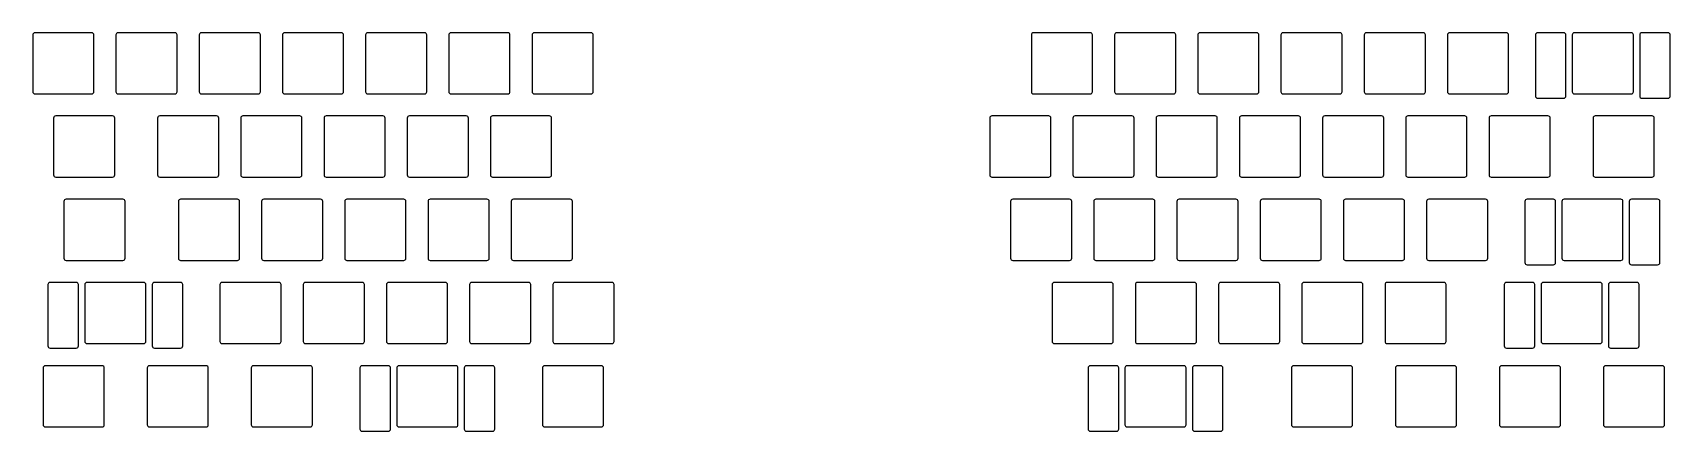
# Model space of a CAD drawing. Header units: millimetres. Extents: x 3 to 377, y -94 to -3.
import ezdxf

# ---------------------------------------------------------------- set-up
doc = ezdxf.new("R2010")
doc.units = ezdxf.units.MM

msp = doc.modelspace()

# ---------------------------------------------------------------- linework, layer by layer
for p, q in [((2.525, -3.025), (2.525, -16.025)), ((16.025, -2.525), (3.025, -2.525)), ((16.525, -16.025), (16.525, -3.025)), ((21.575, -3.025), (21.575, -16.025)), ((35.075, -2.525), (22.075, -2.525)), ((35.575, -16.025), (35.575, -3.025)), ((40.625, -3.025), (40.625, -16.025)), ((54.125, -2.525), (41.125, -2.525)), ((54.625, -16.025), (54.625, -3.025)), ((59.675, -3.025), (59.675, -16.025)), ((73.175, -2.525), (60.175, -2.525)), ((73.675, -16.025), (73.675, -3.025)), ((78.725, -3.025), (78.725, -16.025)), ((92.225, -2.525), (79.225, -2.525)), ((92.725, -16.025), (92.725, -3.025)), ((97.775, -3.025), (97.775, -16.025)), ((111.275, -2.525), (98.275, -2.525)), ((111.775, -16.025), (111.775, -3.025)), ((116.825, -3.025), (116.825, -16.025)), ((130.325, -2.525), (117.325, -2.525)), ((130.825, -16.025), (130.825, -3.025)), ((231.125, -3.025), (231.125, -16.025)), ((244.625, -2.525), (231.625, -2.525)), ((245.125, -16.025), (245.125, -3.025)), ((250.175, -3.025), (250.175, -16.025)), ((263.675, -2.525), (250.675, -2.525)), ((264.175, -16.025), (264.175, -3.025)), ((269.225, -3.025), (269.225, -16.025)), ((282.725, -2.525), (269.725, -2.525)), ((283.225, -16.025), (283.225, -3.025)), ((288.275, -3.025), (288.275, -16.025)), ((301.775, -2.525), (288.775, -2.525)), ((302.275, -16.025), (302.275, -3.025)), ((307.325, -3.025), (307.325, -16.025)), ((320.825, -2.525), (307.825, -2.525)), ((321.325, -16.025), (321.325, -3.025)), ((326.375, -3.025), (326.375, -16.025)), ((339.875, -2.525), (326.875, -2.525)), ((340.375, -16.025), (340.375, -3.025)), ((346.512, -3.025), (346.512, -17.025)), ((353.012, -2.525), (347.012, -2.525)), ((353.512, -17.025), (353.512, -3.025)), ((354.95, -3.025), (354.95, -16.025)), ((368.45, -2.525), (355.45, -2.525)), ((368.95, -16.025), (368.95, -3.025)), ((370.388, -3.025), (370.388, -17.025)), ((376.888, -2.525), (370.888, -2.525)), ((377.388, -17.025), (377.388, -3.025)), ((3.025, -16.525), (16.025, -16.525)), ((22.075, -16.525), (35.075, -16.525)), ((41.125, -16.525), (54.125, -16.525)), ((60.175, -16.525), (73.175, -16.525)), ((79.225, -16.525), (92.225, -16.525)), ((98.275, -16.525), (111.275, -16.525)), ((117.325, -16.525), (130.325, -16.525)), ((231.625, -16.525), (244.625, -16.525)), ((250.675, -16.525), (263.675, -16.525)), ((269.725, -16.525), (282.725, -16.525)), ((288.775, -16.525), (301.775, -16.525)), ((307.825, -16.525), (320.825, -16.525)), ((326.875, -16.525), (339.875, -16.525)), ((347.012, -17.525), (353.012, -17.525)), ((355.45, -16.525), (368.45, -16.525)), ((370.888, -17.525), (376.888, -17.525)), ((7.2875, -22.075), (7.2875, -35.075)), ((20.7875, -21.575), (7.7875, -21.575)), ((21.2875, -35.075), (21.2875, -22.075)), ((31.1, -22.075), (31.1, -35.075)), ((44.6, -21.575), (31.6, -21.575)), ((45.1, -35.075), (45.1, -22.075)), ((50.15, -22.075), (50.15, -35.075)), ((63.65, -21.575), (50.65, -21.575)), ((64.15, -35.075), (64.15, -22.075)), ((69.2, -22.075), (69.2, -35.075)), ((82.7, -21.575), (69.7, -21.575)), ((83.2, -35.075), (83.2, -22.075)), ((88.25, -22.075), (88.25, -35.075)), ((101.75, -21.575), (88.75, -21.575)), ((102.25, -35.075), (102.25, -22.075)), ((107.3, -22.075), (107.3, -35.075)), ((120.8, -21.575), (107.8, -21.575)), ((121.3, -35.075), (121.3, -22.075)), ((221.6, -22.075), (221.6, -35.075)), ((235.1, -21.575), (222.1, -21.575)), ((235.6, -35.075), (235.6, -22.075)), ((240.65, -22.075), (240.65, -35.075)), ((254.15, -21.575), (241.15, -21.575)), ((254.65, -35.075), (254.65, -22.075)), ((259.7, -22.075), (259.7, -35.075)), ((273.2, -21.575), (260.2, -21.575)), ((273.7, -35.075), (273.7, -22.075)), ((278.75, -22.075), (278.75, -35.075)), ((292.25, -21.575), (279.25, -21.575)), ((292.75, -35.075), (292.75, -22.075)), ((297.8, -22.075), (297.8, -35.075)), ((311.3, -21.575), (298.3, -21.575)), ((311.8, -35.075), (311.8, -22.075)), ((316.85, -22.075), (316.85, -35.075)), ((330.35, -21.575), (317.35, -21.575)), ((330.85, -35.075), (330.85, -22.075)), ((335.9, -22.075), (335.9, -35.075)), ((349.4, -21.575), (336.4, -21.575)), ((349.9, -35.075), (349.9, -22.075)), ((359.7125, -22.075), (359.7125, -35.075)), ((373.2125, -21.575), (360.2125, -21.575)), ((373.7125, -35.075), (373.7125, -22.075)), ((7.7875, -35.575), (20.7875, -35.575)), ((31.6, -35.575), (44.6, -35.575)), ((50.65, -35.575), (63.65, -35.575)), ((69.7, -35.575), (82.7, -35.575)), ((88.75, -35.575), (101.75, -35.575)), ((107.8, -35.575), (120.8, -35.575)), ((222.1, -35.575), (235.1, -35.575)), ((241.15, -35.575), (254.15, -35.575)), ((260.2, -35.575), (273.2, -35.575)), ((279.25, -35.575), (292.25, -35.575)), ((298.3, -35.575), (311.3, -35.575)), ((317.35, -35.575), (330.35, -35.575)), ((336.4, -35.575), (349.4, -35.575)), ((360.2125, -35.575), (373.2125, -35.575)), ((9.66875, -41.125), (9.66875, -54.125)), ((23.16875, -40.625), (10.16875, -40.625)), ((23.66875, -54.125), (23.66875, -41.125)), ((35.8625, -41.125), (35.8625, -54.125)), ((49.3625, -40.625), (36.3625, -40.625)), ((49.8625, -54.125), (49.8625, -41.125)), ((54.9125, -41.125), (54.9125, -54.125)), ((68.4125, -40.625), (55.4125, -40.625)), ((68.9125, -54.125), (68.9125, -41.125)), ((73.9625, -41.125), (73.9625, -54.125)), ((87.4625, -40.625), (74.4625, -40.625)), ((87.9625, -54.125), (87.9625, -41.125)), ((93.0125, -41.125), (93.0125, -54.125)), ((106.5125, -40.625), (93.5125, -40.625)), ((107.0125, -54.125), (107.0125, -41.125)), ((112.0625, -41.125), (112.0625, -54.125)), ((125.5625, -40.625), (112.5625, -40.625)), ((126.0625, -54.125), (126.0625, -41.125)), ((226.3625, -41.125), (226.3625, -54.125)), ((239.8625, -40.625), (226.8625, -40.625)), ((240.3625, -54.125), (240.3625, -41.125)), ((245.4125, -41.125), (245.4125, -54.125)), ((258.9125, -40.625), (245.9125, -40.625)), ((259.4125, -54.125), (259.4125, -41.125)), ((264.4625, -41.125), (264.4625, -54.125)), ((277.9625, -40.625), (264.9625, -40.625)), ((278.4625, -54.125), (278.4625, -41.125)), ((283.5125, -41.125), (283.5125, -54.125)), ((297.0125, -40.625), (284.0125, -40.625)), ((297.5125, -54.125), (297.5125, -41.125)), ((302.5625, -41.125), (302.5625, -54.125)), ((316.0625, -40.625), (303.0625, -40.625)), ((316.5625, -54.125), (316.5625, -41.125)), ((321.6125, -41.125), (321.6125, -54.125)), ((335.1125, -40.625), (322.1125, -40.625)), ((335.6125, -54.125), (335.6125, -41.125)), ((344.13075, -41.125), (344.13075, -55.125)), ((350.63075, -40.625), (344.63075, -40.625)), ((351.13075, -55.125), (351.13075, -41.125)), ((352.56875, -41.125), (352.56875, -54.125)), ((366.06875, -40.625), (353.06875, -40.625)), ((366.56875, -54.125), (366.56875, -41.125)), ((368.00675, -41.125), (368.00675, -55.125)), ((374.50675, -40.625), (368.50675, -40.625)), ((375.00675, -55.125), (375.00675, -41.125)), ((10.16875, -54.625), (23.16875, -54.625)), ((36.3625, -54.625), (49.3625, -54.625)), ((55.4125, -54.625), (68.4125, -54.625)), ((74.4625, -54.625), (87.4625, -54.625)), ((93.5125, -54.625), (106.5125, -54.625)), ((112.5625, -54.625), (125.5625, -54.625)), ((226.8625, -54.625), (239.8625, -54.625)), ((245.9125, -54.625), (258.9125, -54.625)), ((264.9625, -54.625), (277.9625, -54.625)), ((284.0125, -54.625), (297.0125, -54.625)), ((303.0625, -54.625), (316.0625, -54.625)), ((322.1125, -54.625), (335.1125, -54.625)), ((344.63075, -55.625), (350.63075, -55.625)), ((353.06875, -54.625), (366.06875, -54.625)), ((368.50675, -55.625), (374.50675, -55.625)), ((12.49325, -59.675), (6.49325, -59.675)), ((27.93125, -59.675), (14.93125, -59.675)), ((36.36925, -59.675), (30.36925, -59.675)), ((58.8875, -59.675), (45.8875, -59.675)), ((77.9375, -59.675), (64.9375, -59.675)), ((96.9875, -59.675), (83.9875, -59.675)), ((116.0375, -59.675), (103.0375, -59.675)), ((135.0875, -59.675), (122.0875, -59.675)), ((249.3875, -59.675), (236.3875, -59.675)), ((268.4375, -59.675), (255.4375, -59.675)), ((287.4875, -59.675), (274.4875, -59.675)), ((306.5375, -59.675), (293.5375, -59.675)), ((325.5875, -59.675), (312.5875, -59.675)), ((345.86825, -59.675), (339.86825, -59.675)), ((361.30625, -59.675), (348.30625, -59.675)), ((369.74425, -59.675), (363.74425, -59.675)), ((5.99325, -60.175), (5.99325, -74.175)), ((12.99325, -74.175), (12.99325, -60.175)), ((14.43125, -60.175), (14.43125, -73.175)), ((28.43125, -73.175), (28.43125, -60.175)), ((29.86925, -60.175), (29.86925, -74.175)), ((36.86925, -74.175), (36.86925, -60.175)), ((45.3875, -60.175), (45.3875, -73.175)), ((59.3875, -73.175), (59.3875, -60.175)), ((64.4375, -60.175), (64.4375, -73.175)), ((78.4375, -73.175), (78.4375, -60.175)), ((83.4875, -60.175), (83.4875, -73.175)), ((97.4875, -73.175), (97.4875, -60.175)), ((102.5375, -60.175), (102.5375, -73.175)), ((116.5375, -73.175), (116.5375, -60.175)), ((121.5875, -60.175), (121.5875, -73.175)), ((135.5875, -73.175), (135.5875, -60.175)), ((235.8875, -60.175), (235.8875, -73.175)), ((249.8875, -73.175), (249.8875, -60.175)), ((254.9375, -60.175), (254.9375, -73.175)), ((268.9375, -73.175), (268.9375, -60.175)), ((273.9875, -60.175), (273.9875, -73.175)), ((287.9875, -73.175), (287.9875, -60.175)), ((293.0375, -60.175), (293.0375, -73.175)), ((307.0375, -73.175), (307.0375, -60.175)), ((312.0875, -60.175), (312.0875, -73.175)), ((326.0875, -73.175), (326.0875, -60.175)), ((339.36825, -60.175), (339.36825, -74.175)), ((346.36825, -74.175), (346.36825, -60.175)), ((347.80625, -60.175), (347.80625, -73.175)), ((361.80625, -73.175), (361.80625, -60.175)), ((363.24425, -60.175), (363.24425, -74.175)), ((370.24425, -74.175), (370.24425, -60.175)), ((6.49325, -74.675), (12.49325, -74.675)), ((14.93125, -73.675), (27.93125, -73.675)), ((30.36925, -74.675), (36.36925, -74.675)), ((45.8875, -73.675), (58.8875, -73.675)), ((64.9375, -73.675), (77.9375, -73.675)), ((83.9875, -73.675), (96.9875, -73.675)), ((103.0375, -73.675), (116.0375, -73.675)), ((122.0875, -73.675), (135.0875, -73.675)), ((236.3875, -73.675), (249.3875, -73.675)), ((255.4375, -73.675), (268.4375, -73.675)), ((274.4875, -73.675), (287.4875, -73.675)), ((293.5375, -73.675), (306.5375, -73.675)), ((312.5875, -73.675), (325.5875, -73.675)), ((339.86825, -74.675), (345.86825, -74.675)), ((348.30625, -73.675), (361.30625, -73.675)), ((363.74425, -74.675), (369.74425, -74.675)), ((4.90625, -79.225), (4.90625, -92.225)), ((18.40625, -78.725), (5.40625, -78.725)), ((18.90625, -92.225), (18.90625, -79.225)), ((28.71875, -79.225), (28.71875, -92.225)), ((42.21875, -78.725), (29.21875, -78.725)), ((42.71875, -92.225), (42.71875, -79.225)), ((52.53125, -79.225), (52.53125, -92.225)), ((66.03125, -78.725), (53.03125, -78.725)), ((66.53125, -92.225), (66.53125, -79.225)), ((77.43075, -79.225), (77.43075, -93.225)), ((83.93075, -78.725), (77.93075, -78.725)), ((84.43075, -93.225), (84.43075, -79.225)), ((85.86875, -79.225), (85.86875, -92.225)), ((99.36875, -78.725), (86.36875, -78.725)), ((99.86875, -92.225), (99.86875, -79.225)), ((101.30675, -79.225), (101.30675, -93.225)), ((107.80675, -78.725), (101.80675, -78.725)), ((108.30675, -93.225), (108.30675, -79.225)), ((119.20625, -79.225), (119.20625, -92.225)), ((132.70625, -78.725), (119.70625, -78.725)), ((133.20625, -92.225), (133.20625, -79.225)), ((244.11825, -79.225), (244.11825, -93.225)), ((250.61825, -78.725), (244.61825, -78.725)), ((251.11825, -93.225), (251.11825, -79.225)), ((252.55625, -79.225), (252.55625, -92.225)), ((266.05625, -78.725), (253.05625, -78.725)), ((266.55625, -92.225), (266.55625, -79.225)), ((267.99425, -79.225), (267.99425, -93.225)), ((274.49425, -78.725), (268.49425, -78.725)), ((274.99425, -93.225), (274.99425, -79.225)), ((290.65625, -79.225), (290.65625, -92.225)), ((304.15625, -78.725), (291.15625, -78.725)), ((304.65625, -92.225), (304.65625, -79.225)), ((314.46875, -79.225), (314.46875, -92.225)), ((327.96875, -78.725), (314.96875, -78.725)), ((328.46875, -92.225), (328.46875, -79.225)), ((338.28125, -79.225), (338.28125, -92.225)), ((351.78125, -78.725), (338.78125, -78.725)), ((352.28125, -92.225), (352.28125, -79.225)), ((362.09375, -79.225), (362.09375, -92.225)), ((375.59375, -78.725), (362.59375, -78.725)), ((376.09375, -92.225), (376.09375, -79.225)), ((5.40625, -92.725), (18.40625, -92.725)), ((29.21875, -92.725), (42.21875, -92.725)), ((53.03125, -92.725), (66.03125, -92.725)), ((86.36875, -92.725), (99.36875, -92.725)), ((119.70625, -92.725), (132.70625, -92.725)), ((253.05625, -92.725), (266.05625, -92.725)), ((291.15625, -92.725), (304.15625, -92.725)), ((314.96875, -92.725), (327.96875, -92.725)), ((338.78125, -92.725), (351.78125, -92.725)), ((362.59375, -92.725), (375.59375, -92.725)), ((77.93075, -93.725), (83.93075, -93.725)), ((101.80675, -93.725), (107.80675, -93.725)), ((244.61825, -93.725), (250.61825, -93.725)), ((268.49425, -93.725), (274.49425, -93.725))]:
    msp.add_line(p, q)
for centre, start, end in [((3.025, -3.025), 90, 180), ((16.025, -3.025), 0, 90), ((22.075, -3.025), 90, 180), ((35.075, -3.025), 0, 90), ((41.125, -3.025), 90, 180), ((54.125, -3.025), 0, 90), ((60.175, -3.025), 90, 180), ((73.175, -3.025), 0, 90), ((79.225, -3.025), 90, 180), ((92.225, -3.025), 0, 90), ((98.275, -3.025), 90, 180), ((111.275, -3.025), 0, 90), ((117.325, -3.025), 90, 180), ((130.325, -3.025), 0, 90), ((231.625, -3.025), 90, 180), ((244.625, -3.025), 0, 90), ((250.675, -3.025), 90, 180), ((263.675, -3.025), 0, 90), ((269.725, -3.025), 90, 180), ((282.725, -3.025), 0, 90), ((288.775, -3.025), 90, 180), ((301.775, -3.025), 0, 90), ((307.825, -3.025), 90, 180), ((320.825, -3.025), 0, 90), ((326.875, -3.025), 90, 180), ((339.875, -3.025), 0, 90), ((347.012, -3.025), 90, 180), ((353.012, -3.025), 0, 90), ((355.45, -3.025), 90, 180), ((368.45, -3.025), 0, 90), ((370.888, -3.025), 90, 180), ((376.888, -3.025), 0, 90), ((3.025, -16.025), 180, 270), ((16.025, -16.025), 270, 0), ((22.075, -16.025), 180, 270), ((35.075, -16.025), 270, 0), ((41.125, -16.025), 180, 270), ((54.125, -16.025), 270, 0), ((60.175, -16.025), 180, 270), ((73.175, -16.025), 270, 0), ((79.225, -16.025), 180, 270), ((92.225, -16.025), 270, 0), ((98.275, -16.025), 180, 270), ((111.275, -16.025), 270, 0), ((117.325, -16.025), 180, 270), ((130.325, -16.025), 270, 0), ((231.625, -16.025), 180, 270), ((244.625, -16.025), 270, 0), ((250.675, -16.025), 180, 270), ((263.675, -16.025), 270, 0), ((269.725, -16.025), 180, 270), ((282.725, -16.025), 270, 0), ((288.775, -16.025), 180, 270), ((301.775, -16.025), 270, 0), ((307.825, -16.025), 180, 270), ((320.825, -16.025), 270, 0), ((326.875, -16.025), 180, 270), ((339.875, -16.025), 270, 0), ((347.012, -17.025), 180, 270), ((353.012, -17.025), 270, 0), ((355.45, -16.025), 180, 270), ((368.45, -16.025), 270, 0), ((370.888, -17.025), 180, 270), ((376.888, -17.025), 270, 0), ((7.7875, -22.075), 90, 180), ((20.7875, -22.075), 0, 90), ((31.6, -22.075), 90, 180), ((44.6, -22.075), 0, 90), ((50.65, -22.075), 90, 180), ((63.65, -22.075), 0, 90), ((69.7, -22.075), 90, 180), ((82.7, -22.075), 0, 90), ((88.75, -22.075), 90, 180), ((101.75, -22.075), 0, 90), ((107.8, -22.075), 90, 180), ((120.8, -22.075), 0, 90), ((222.1, -22.075), 90, 180), ((235.1, -22.075), 0, 90), ((241.15, -22.075), 90, 180), ((254.15, -22.075), 0, 90), ((260.2, -22.075), 90, 180), ((273.2, -22.075), 0, 90), ((279.25, -22.075), 90, 180), ((292.25, -22.075), 0, 90), ((298.3, -22.075), 90, 180), ((311.3, -22.075), 0, 90), ((317.35, -22.075), 90, 180), ((330.35, -22.075), 0, 90), ((336.4, -22.075), 90, 180), ((349.4, -22.075), 0, 90), ((360.2125, -22.075), 90, 180), ((373.2125, -22.075), 0, 90), ((7.7875, -35.075), 180, 270), ((20.7875, -35.075), 270, 0), ((31.6, -35.075), 180, 270), ((44.6, -35.075), 270, 0), ((50.65, -35.075), 180, 270), ((63.65, -35.075), 270, 0), ((69.7, -35.075), 180, 270), ((82.7, -35.075), 270, 0), ((88.75, -35.075), 180, 270), ((101.75, -35.075), 270, 0), ((107.8, -35.075), 180, 270), ((120.8, -35.075), 270, 0), ((222.1, -35.075), 180, 270), ((235.1, -35.075), 270, 0), ((241.15, -35.075), 180, 270), ((254.15, -35.075), 270, 0), ((260.2, -35.075), 180, 270), ((273.2, -35.075), 270, 0), ((279.25, -35.075), 180, 270), ((292.25, -35.075), 270, 0), ((298.3, -35.075), 180, 270), ((311.3, -35.075), 270, 0), ((317.35, -35.075), 180, 270), ((330.35, -35.075), 270, 0), ((336.4, -35.075), 180, 270), ((349.4, -35.075), 270, 0), ((360.2125, -35.075), 180, 270), ((373.2125, -35.075), 270, 0), ((10.16875, -41.125), 90, 180), ((23.16875, -41.125), 0, 90), ((36.3625, -41.125), 90, 180), ((49.3625, -41.125), 0, 90), ((55.4125, -41.125), 90, 180), ((68.4125, -41.125), 0, 90), ((74.4625, -41.125), 90, 180), ((87.4625, -41.125), 0, 90), ((93.5125, -41.125), 90, 180), ((106.5125, -41.125), 0, 90), ((112.5625, -41.125), 90, 180), ((125.5625, -41.125), 0, 90), ((226.8625, -41.125), 90, 180), ((239.8625, -41.125), 0, 90), ((245.9125, -41.125), 90, 180), ((258.9125, -41.125), 0, 90), ((264.9625, -41.125), 90, 180), ((277.9625, -41.125), 0, 90), ((284.0125, -41.125), 90, 180), ((297.0125, -41.125), 0, 90), ((303.0625, -41.125), 90, 180), ((316.0625, -41.125), 0, 90), ((322.1125, -41.125), 90, 180), ((335.1125, -41.125), 0, 90), ((344.63075, -41.125), 90, 180), ((350.63075, -41.125), 0, 90), ((353.06875, -41.125), 90, 180), ((366.06875, -41.125), 0, 90), ((368.50675, -41.125), 90, 180), ((374.50675, -41.125), 0, 90), ((10.16875, -54.125), 180, 270), ((23.16875, -54.125), 270, 0), ((36.3625, -54.125), 180, 270), ((49.3625, -54.125), 270, 0), ((55.4125, -54.125), 180, 270), ((68.4125, -54.125), 270, 0), ((74.4625, -54.125), 180, 270), ((87.4625, -54.125), 270, 0), ((93.5125, -54.125), 180, 270), ((106.5125, -54.125), 270, 0), ((112.5625, -54.125), 180, 270), ((125.5625, -54.125), 270, 0), ((226.8625, -54.125), 180, 270), ((239.8625, -54.125), 270, 0), ((245.9125, -54.125), 180, 270), ((258.9125, -54.125), 270, 0), ((264.9625, -54.125), 180, 270), ((277.9625, -54.125), 270, 0), ((284.0125, -54.125), 180, 270), ((297.0125, -54.125), 270, 0), ((303.0625, -54.125), 180, 270), ((316.0625, -54.125), 270, 0), ((322.1125, -54.125), 180, 270), ((335.1125, -54.125), 270, 0), ((344.63075, -55.125), 180, 270), ((350.63075, -55.125), 270, 0), ((353.06875, -54.125), 180, 270), ((366.06875, -54.125), 270, 0), ((368.50675, -55.125), 180, 270), ((374.50675, -55.125), 270, 0), ((6.49325, -60.175), 90, 180), ((12.49325, -60.175), 0, 90), ((14.93125, -60.175), 90, 180), ((27.93125, -60.175), 0, 90), ((30.36925, -60.175), 90, 180), ((36.36925, -60.175), 0, 90), ((45.8875, -60.175), 90, 180), ((58.8875, -60.175), 0, 90), ((64.9375, -60.175), 90, 180), ((77.9375, -60.175), 0, 90), ((83.9875, -60.175), 90, 180), ((96.9875, -60.175), 0, 90), ((103.0375, -60.175), 90, 180), ((116.0375, -60.175), 0, 90), ((122.0875, -60.175), 90, 180), ((135.0875, -60.175), 0, 90), ((236.3875, -60.175), 90, 180), ((249.3875, -60.175), 0, 90), ((255.4375, -60.175), 90, 180), ((268.4375, -60.175), 0, 90), ((274.4875, -60.175), 90, 180), ((287.4875, -60.175), 0, 90), ((293.5375, -60.175), 90, 180), ((306.5375, -60.175), 0, 90), ((312.5875, -60.175), 90, 180), ((325.5875, -60.175), 0, 90), ((339.86825, -60.175), 90, 180), ((345.86825, -60.175), 0, 90), ((348.30625, -60.175), 90, 180), ((361.30625, -60.175), 0, 90), ((363.74425, -60.175), 90, 180), ((369.74425, -60.175), 0, 90), ((6.49325, -74.175), 180, 270), ((12.49325, -74.175), 270, 0), ((14.93125, -73.175), 180, 270), ((27.93125, -73.175), 270, 0), ((30.36925, -74.175), 180, 270), ((36.36925, -74.175), 270, 0), ((45.8875, -73.175), 180, 270), ((58.8875, -73.175), 270, 0), ((64.9375, -73.175), 180, 270), ((77.9375, -73.175), 270, 0), ((83.9875, -73.175), 180, 270), ((96.9875, -73.175), 270, 0), ((103.0375, -73.175), 180, 270), ((116.0375, -73.175), 270, 0), ((122.0875, -73.175), 180, 270), ((135.0875, -73.175), 270, 0), ((236.3875, -73.175), 180, 270), ((249.3875, -73.175), 270, 0), ((255.4375, -73.175), 180, 270), ((268.4375, -73.175), 270, 0), ((274.4875, -73.175), 180, 270), ((287.4875, -73.175), 270, 0), ((293.5375, -73.175), 180, 270), ((306.5375, -73.175), 270, 0), ((312.5875, -73.175), 180, 270), ((325.5875, -73.175), 270, 0), ((339.86825, -74.175), 180, 270), ((345.86825, -74.175), 270, 0), ((348.30625, -73.175), 180, 270), ((361.30625, -73.175), 270, 0), ((363.74425, -74.175), 180, 270), ((369.74425, -74.175), 270, 0), ((5.40625, -79.225), 90, 180), ((18.40625, -79.225), 0, 90), ((29.21875, -79.225), 90, 180), ((42.21875, -79.225), 0, 90), ((53.03125, -79.225), 90, 180), ((66.03125, -79.225), 0, 90), ((77.93075, -79.225), 90, 180), ((83.93075, -79.225), 0, 90), ((86.36875, -79.225), 90, 180), ((99.36875, -79.225), 0, 90), ((101.80675, -79.225), 90, 180), ((107.80675, -79.225), 0, 90), ((119.70625, -79.225), 90, 180), ((132.70625, -79.225), 0, 90), ((244.61825, -79.225), 90, 180), ((250.61825, -79.225), 0, 90), ((253.05625, -79.225), 90, 180), ((266.05625, -79.225), 0, 90), ((268.49425, -79.225), 90, 180), ((274.49425, -79.225), 0, 90), ((291.15625, -79.225), 90, 180), ((304.15625, -79.225), 0, 90), ((314.96875, -79.225), 90, 180), ((327.96875, -79.225), 0, 90), ((338.78125, -79.225), 90, 180), ((351.78125, -79.225), 0, 90), ((362.59375, -79.225), 90, 180), ((375.59375, -79.225), 0, 90), ((5.40625, -92.225), 180, 270), ((18.40625, -92.225), 270, 0), ((29.21875, -92.225), 180, 270), ((42.21875, -92.225), 270, 0), ((53.03125, -92.225), 180, 270), ((66.03125, -92.225), 270, 0), ((77.93075, -93.225), 180, 270), ((83.93075, -93.225), 270, 0), ((86.36875, -92.225), 180, 270), ((99.36875, -92.225), 270, 0), ((101.80675, -93.225), 180, 270), ((107.80675, -93.225), 270, 0), ((119.70625, -92.225), 180, 270), ((132.70625, -92.225), 270, 0), ((244.61825, -93.225), 180, 270), ((250.61825, -93.225), 270, 0), ((253.05625, -92.225), 180, 270), ((266.05625, -92.225), 270, 0), ((268.49425, -93.225), 180, 270), ((274.49425, -93.225), 270, 0), ((291.15625, -92.225), 180, 270), ((304.15625, -92.225), 270, 0), ((314.96875, -92.225), 180, 270), ((327.96875, -92.225), 270, 0), ((338.78125, -92.225), 180, 270), ((351.78125, -92.225), 270, 0), ((362.59375, -92.225), 180, 270), ((375.59375, -92.225), 270, 0)]:
    msp.add_arc(centre, 0.5, start, end)

doc.saveas('drawing.dxf')
